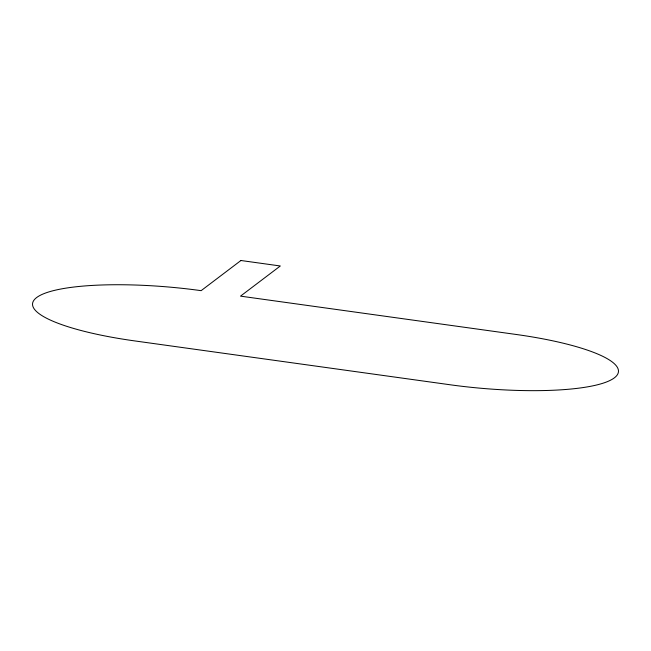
<?xml version="1.0" encoding="UTF-8"?>
<svg xmlns="http://www.w3.org/2000/svg" width="651" height="651" viewBox="0 0 651 651"><rect width="100%" height="100%" fill="white"/><g stroke="black" fill="none" stroke-linecap="round" stroke-linejoin="round"><path stroke-width="0.98" d="M240.935 260.506L201.126 290.663A135.929 28.725 5.1 0 0 36.659 297.54A135.929 28.725 5.1 0 0 134.781 340.921L449.874 384.733A135.929 28.725 5.1 0 0 614.341 377.857A135.929 28.725 5.1 0 0 516.219 334.476L240.512 296.14L280.321 265.982L240.935 260.506"/></g></svg>
